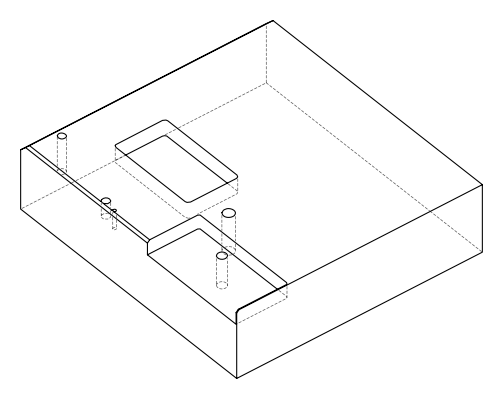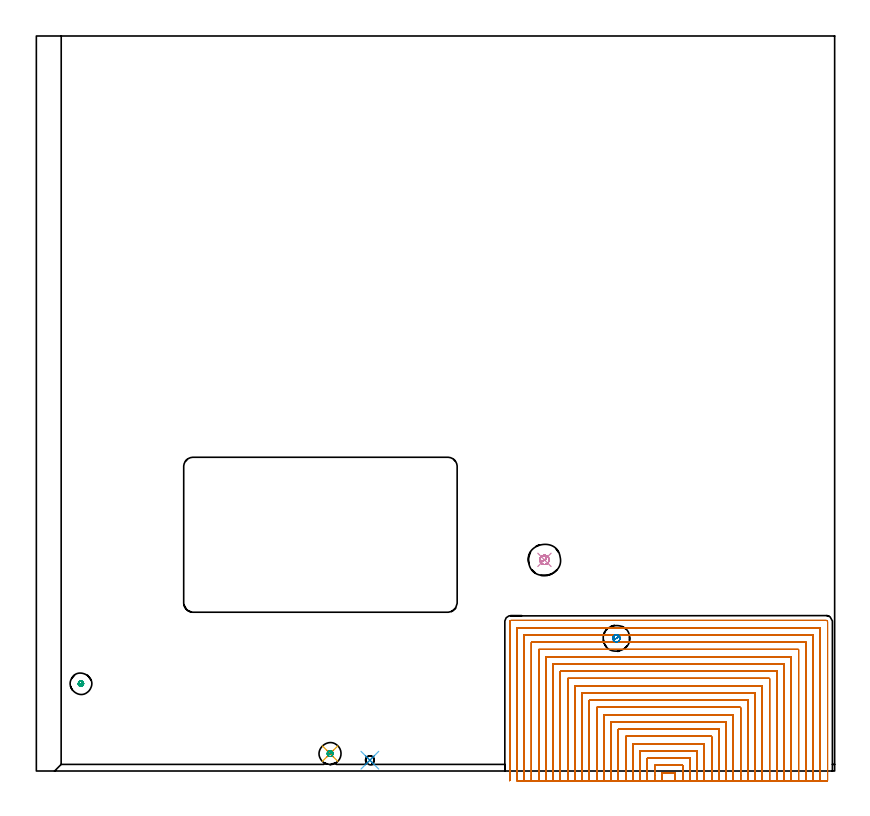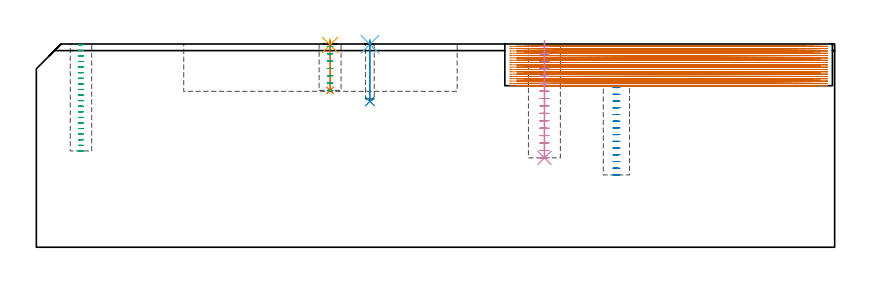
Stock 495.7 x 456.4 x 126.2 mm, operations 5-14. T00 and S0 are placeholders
(PLAN: 14 operations, 10 tool changes, 412.2 min)
(1 AREA_MILL | FG_CHAMFER_SURFACE | UGT0205_001 | 4.61 min | 2401 mm3)
(2 AREA_MILL_1 | FG_CHAMFER_SURFACE_1 | UGT0205_001 | 0.18 min | 48 mm3)
(3 AREA_MILL_2 | FG_CHAMFER_SURFACE_2 | UGT0205_001 | 22.13 min | 54079 mm3)
(4 MILL_RECTANGULAR_POCKET | POCKET_RECTANGULAR_STRAIGHT | NXT0201_010 | Follow Part, ap 2.5, ae 75% | 54.97 min | 479487 mm3)
(5 MILL_SLOT | SLOT_PARTIAL_RECTANGULAR | NXT0201_008 | Follow Part, ap 1.5, ae 75% | 324.76 min | 508170 mm3)
(6 MILL_BLIND_HOLE_FROM_SOLID_MATERIAL | STEP1POCKET | UGT0201_129 | Spiral | 1.24 min | 11540 mm3)
(7 MILL_BLIND_HOLE_FROM_SOLID_MATERIAL_1 | STEP1POCKET_2 | NXT0201_010 | Spiral | 1.3 min | 9199 mm3)
(8 MILL_BLIND_HOLE_FROM_SOLID_MATERIAL_2 | STEP1POCKET_3 | UGT0201_132 | Spiral | 1.91 min | 21738 mm3)
(9 SPOT_DRILL | STEP1POCKET_1 | NXT0321_9005460120000 | 0.03 min | 0 mm3)
(10 SPOT_DRILL_1 | STEP1POCKET_4 | NXT0321_9005460120000 | 0.03 min | 20 mm3)
(11 DRILL_BLIND_HOLE_INTO_CENTER | STEP1POCKET_1 | NXT0301_128 | 0.12 min | 3125 mm3)
(12 DRILL_BLIND_HOLE_INTO_CENTER_1 | STEP1POCKET_4 | UGT0301_178 | 0.15 min | 776 mm3)
(13 MILL_ROUGH_BLIND_HOLE_CONTOUR | STEP1POCKET_1 | NXT0201_010 | Spiral | 0.5 min | 1066 mm3)
(14 BORE_BLIND_HOLE | STEP1POCKET_3 | UGT0332_076 | 0.29 min | 0 mm3)
(TOOL UGT0205_001 | Chamfer Mill 20 x 3 x 45 deg. | D20 FL50 Z2)
(TOOL NXT0201_010 | ENDMILL 10mm [2P460-1000-NA 1630] | D10 FL30 Z6)
(TOOL NXT0201_008 | ENDMILL 6mm [2P460-0600-NA 1630] | D6 FL26 Z6)
(TOOL UGT0201_129 | Carbide End Mill 11.9 | D11.9 FL15 Z4)
(TOOL UGT0201_132 | Carbide End Mill 14.0 | D14 FL30 Z4)
(TOOL NXT0321_9005460120000 | NC Spot Drill, 142deg, 12mm, Carbide, Uncoated | D12 PA142 FL30 Z2)
(TOOL NXT0301_128 | Carbide Drill 12mm [861.1-1200-036A1-GP GC34] | D12 PA150 FL37.4 Z2)
(TOOL UGT0301_178 | Twist Drill 5.4 mm | D5.4 PA118 FL55 Z2)
(TOOL UGT0332_076 | 19.75 mm Rough Boring Bar | D19.75)
(OP 5 MILL_SLOT)
G17 G21 G94 G90
T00 M6
G54
G17 G0 G90 X396.804 Y-6. S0 M3
G43 Z136.2 H1
Z124.761
G94 G1 X396.8 Y-3. F250.
Y-2.871 F500.
Y-1.
X388.4
Y-2.849
Y-3.
X388.395 Y-6. F250.
X401.304
X401.3 Y-3.
Y-2.871 F500.
Y3.5
X383.9
Y-2.849
Y-3.
X383.895 Y-6. F250.
X405.805
X405.8 Y-3.
Y-2.871 F500.
Y8.
X379.4
Y-2.849
Y-3.
X379.395 Y-6. F250.
X410.305
X410.3 Y-3.
Y-2.871 F500.
Y12.5
X374.9
Y-2.849
Y-3.
X374.894 Y-6. F250.
X414.805
X414.8 Y-3.
Y-2.871 F500.
Y17.
X370.4
Y-2.849
Y-3.
X370.394 Y-6. F250.
X419.305
X419.3 Y-3.
Y-2.871 F500.
Y21.5
X365.9
Y-2.849
Y-3.
X365.894 Y-6. F250.
X423.806
X423.8 Y-3.
Y-2.871 F500.
Y26.
X361.4
Y-2.849
Y-3.
X361.393 Y-6. F250.
X428.306
X428.3 Y-3.
Y-2.871 F500.
Y30.5
X356.9
Y-2.849
Y-3.
X356.893 Y-6. F250.
X432.807
X432.8 Y-3.
Y-2.871 F500.
Y35.
X352.4
Y-2.849
Y-3.
X352.392 Y-6. F250.
X437.307
X437.3 Y-3.
Y-2.871 F500.
Y39.5
X347.9
Y-2.849
Y-3.
X347.891 Y-6. F250.
X441.808
X441.8 Y-3.
Y-2.871 F500.
Y44.
X343.4
Y-2.849
Y-3.
X343.391 Y-6. F250.
X446.309
X446.3 Y-3.
Y-2.871 F500.
Y48.5
X338.9
Y-2.849
Y-3.
X338.89 Y-6. F250.
X450.81
X450.8 Y-3.
Y-2.871 F500.
Y53.
X334.4
Y-2.849
Y-3.
X334.389 Y-6. F250.
X455.311
X455.3 Y-3.
Y-2.871 F500.
Y57.5
X329.9
Y-2.849
Y-3.
X329.887 Y-6. F250.
X459.813
X459.8 Y-3.
Y-2.871 F500.
Y62.
X325.4
Y-2.849
Y-3.
X325.385 Y-6. F250.
X464.315
X464.3 Y-3.
Y-2.871 F500.
Y66.5
X320.9
Y-2.849
Y-3.
X320.883 Y-6. F250.
X468.818
X468.8 Y-3.
Y-2.871 F500.
Y71.
X316.4
Y-2.849
X316.399 Y-3.
X316.379 Y-6. F250.
X473.322
X473.3 Y-3.
Y-2.871 F500.
Y75.5
X311.9
Y-2.849
X311.899 Y-3.
X311.874 Y-6. F250.
X477.829
X477.801 Y-3.
X477.8 Y-2.871 F500.
Y80.
X307.4
Y-2.849
X307.399 Y-3.
X307.366 Y-6. F250.
X482.344
X482.301 Y-3.
X482.3 Y-2.871 F500.
Y84.5
X302.9
Y-2.849
X302.899 Y-3.
X302.848 Y-6. F250.
X486.888 Y-5.999
X486.802 Y-3.
X486.8 Y-2.871 F500.
Y89.
X298.4
Y-2.849
X298.397 Y-3.
X298.297 Y-5.998 F250.
X491.3 Y-5.871
Y-2.871
Y92.8 F500.
G3 X490.6 Y93.5 R0.7
G1 X294.6
G3 X293.9 Y92.8 R0.7
G1 Y-2.849
Y-5.849 F250.
G0 X396.8 Y-6. Z123.322
G1 Y-3.
Y-1. F500.
X388.4
Y-3.
Y-6. F250.
X401.3
Y-3.
Y3.5 F500.
X383.9
Y-3.
Y-6. F250.
X405.8
Y-3.
Y8. F500.
X379.4
Y-3.
Y-6. F250.
X410.3
Y-3.
Y12.5 F500.
X374.9
Y-3.
Y-6. F250.
X414.8
Y-3.
Y17. F500.
X370.4
Y-3.
Y-6. F250.
X419.3
Y-3.
Y21.5 F500.
X365.9
Y-3.
Y-6. F250.
X423.8
Y-3.
Y26. F500.
X361.4
Y-3.
Y-6. F250.
X428.3
Y-3.
Y30.5 F500.
X356.9
Y-3.
Y-6. F250.
X432.8
Y-3.
Y35. F500.
X352.4
Y-3.
Y-6. F250.
X437.3
Y-3.
Y39.5 F500.
X347.9
Y-3.
Y-6. F250.
X441.8
Y-3.
Y44. F500.
X343.4
Y-3.
Y-6. F250.
X446.3
Y-3.
Y48.5 F500.
X338.9
Y-3.
Y-6. F250.
X450.8
Y-3.
Y53. F500.
X334.4
Y-3.
Y-6. F250.
X455.3
Y-3.
Y57.5 F500.
X329.9
Y-3.
Y-6. F250.
X459.8
Y-3.
Y62. F500.
X325.4
Y-3.
Y-6. F250.
X464.3
Y-3.
Y66.5 F500.
X320.9
Y-3.
Y-6. F250.
X468.8
Y-3.
Y71. F500.
X316.4
Y-3.
Y-6. F250.
X473.3
Y-3.
Y75.5 F500.
X311.9
Y-3.
Y-6. F250.
X477.8
Y-3.
Y80. F500.
X307.4
Y-3.
Y-6. F250.
X482.3
Y-3.
Y84.5 F500.
X302.9
Y-3.
Y-6. F250.
X486.8
Y-3.
Y89. F500.
X298.4
Y-3.
Y-6. F250.
X491.3
Y-3.
Y92.8 F500.
G3 X490.6 Y93.5 R0.7
G1 X294.6
G3 X293.9 Y92.8 R0.7
G1 Y-3.
Y-6. F250.
G0 X396.8 Z121.883
G1 Y-3.
Y-1. F500.
X388.4
Y-3.
Y-6. F250.
X401.3
Y-3.
Y3.5 F500.
X383.9
Y-3.
Y-6. F250.
X405.8
Y-3.
Y8. F500.
X379.4
Y-3.
Y-6. F250.
X410.3
Y-3.
Y12.5 F500.
X374.9
Y-3.
Y-6. F250.
X414.8
Y-3.
Y17. F500.
X370.4
Y-3.
Y-6. F250.
X419.3
Y-3.
Y21.5 F500.
X365.9
Y-3.
Y-6. F250.
X423.8
Y-3.
Y26. F500.
X361.4
Y-3.
Y-6. F250.
X428.3
Y-3.
Y30.5 F500.
X356.9
Y-3.
Y-6. F250.
X432.8
Y-3.
Y35. F500.
X352.4
Y-3.
Y-6. F250.
X437.3
Y-3.
Y39.5 F500.
X347.9
Y-3.
Y-6. F250.
X441.8
Y-3.
Y44. F500.
X343.4
Y-3.
Y-6. F250.
X446.3
Y-3.
Y48.5 F500.
X338.9
Y-3.
Y-6. F250.
X450.8
Y-3.
Y53. F500.
X334.4
Y-3.
Y-6. F250.
X455.3
Y-3.
Y57.5 F500.
X329.9
Y-3.
Y-6. F250.
X459.8
Y-3.
Y62. F500.
X325.4
Y-3.
Y-6. F250.
X464.3
Y-3.
Y66.5 F500.
X320.9
Y-3.
Y-6. F250.
X468.8
Y-3.
Y71. F500.
X316.4
Y-3.
Y-6. F250.
X473.3
Y-3.
Y75.5 F500.
X311.9
Y-3.
Y-6. F250.
X477.8
Y-3.
Y80. F500.
X307.4
Y-3.
Y-6. F250.
X482.3
Y-3.
Y84.5 F500.
X302.9
Y-3.
Y-6. F250.
X486.8
Y-3.
Y89. F500.
X298.4
Y-3.
Y-6. F250.
X491.3
Y-3.
Y92.8 F500.
G3 X490.6 Y93.5 R0.7
G1 X294.6
G3 X293.9 Y92.8 R0.7
G1 Y-3.
Y-6. F250.
G0 X396.8 Z120.444
G1 Y-3.
Y-1. F500.
X388.4
Y-3.
Y-6. F250.
X401.3
Y-3.
Y3.5 F500.
X383.9
Y-3.
Y-6. F250.
X405.8
Y-3.
Y8. F500.
X379.4
Y-3.
Y-6. F250.
X410.3
Y-3.
Y12.5 F500.
X374.9
Y-3.
Y-6. F250.
X414.8
Y-3.
Y17. F500.
X370.4
Y-3.
Y-6. F250.
X419.3
Y-3.
Y21.5 F500.
X365.9
Y-3.
Y-6. F250.
X423.8
Y-3.
Y26. F500.
X361.4
Y-3.
Y-6. F250.
X428.3
Y-3.
Y30.5 F500.
X356.9
Y-3.
Y-6. F250.
X432.8
Y-3.
Y35. F500.
X352.4
Y-3.
Y-6. F250.
X437.3
Y-3.
Y39.5 F500.
X347.9
Y-3.
Y-6. F250.
X441.8
Y-3.
Y44. F500.
X343.4
Y-3.
Y-6. F250.
X446.3
Y-3.
Y48.5 F500.
X338.9
Y-3.
Y-6. F250.
X450.8
Y-3.
Y53. F500.
X334.4
Y-3.
Y-6. F250.
X455.3
Y-3.
Y57.5 F500.
X329.9
Y-3.
Y-6. F250.
X459.8
Y-3.
Y62. F500.
X325.4
Y-3.
Y-6. F250.
X464.3
Y-3.
Y66.5 F500.
X320.9
Y-3.
Y-6. F250.
X468.8
Y-3.
Y71. F500.
X316.4
Y-3.
Y-6. F250.
X473.3
Y-3.
Y75.5 F500.
X311.9
Y-3.
Y-6. F250.
X477.8
Y-3.
Y80. F500.
X307.4
Y-3.
Y-6. F250.
X482.3
Y-3.
Y84.5 F500.
X302.9
Y-3.
Y-6. F250.
X486.8
Y-3.
Y89. F500.
X298.4
Y-3.
Y-6. F250.
X491.3
Y-3.
Y92.8 F500.
G3 X490.6 Y93.5 R0.7
G1 X294.6
G3 X293.9 Y92.8 R0.7
G1 Y-3.
Y-6. F250.
G0 X396.8 Z119.005
G1 Y-3.
Y-1. F500.
X388.4
Y-3.
Y-6. F250.
X401.3
Y-3.
Y3.5 F500.
X383.9
Y-3.
Y-6. F250.
X405.8
Y-3.
Y8. F500.
X379.4
Y-3.
Y-6. F250.
X410.3
Y-3.
Y12.5 F500.
X374.9
Y-3.
Y-6. F250.
X414.8
Y-3.
Y17. F500.
X370.4
Y-3.
Y-6. F250.
X419.3
Y-3.
Y21.5 F500.
X365.9
Y-3.
Y-6. F250.
X423.8
Y-3.
Y26. F500.
X361.4
Y-3.
Y-6. F250.
X428.3
Y-3.
Y30.5 F500.
X356.9
Y-3.
Y-6. F250.
X432.8
Y-3.
Y35. F500.
X352.4
Y-3.
Y-6. F250.
X437.3
Y-3.
Y39.5 F500.
X347.9
Y-3.
Y-6. F250.
X441.8
Y-3.
Y44. F500.
X343.4
Y-3.
Y-6. F250.
X446.3
Y-3.
Y48.5 F500.
X338.9
Y-3.
Y-6. F250.
X450.8
Y-3.
Y53. F500.
X334.4
Y-3.
Y-6. F250.
X455.3
Y-3.
Y57.5 F500.
X329.9
Y-3.
Y-6. F250.
X459.8
Y-3.
Y62. F500.
X325.4
Y-3.
Y-6. F250.
X464.3
Y-3.
Y66.5 F500.
X320.9
Y-3.
Y-6. F250.
X468.8
Y-3.
Y71. F500.
X316.4
Y-3.
Y-6. F250.
X473.3
Y-3.
Y75.5 F500.
X311.9
Y-3.
Y-6. F250.
X477.8
Y-3.
Y80. F500.
X307.4
Y-3.
Y-6. F250.
X482.3
Y-3.
Y84.5 F500.
X302.9
Y-3.
Y-6. F250.
X486.8
Y-3.
Y89. F500.
X298.4
Y-3.
Y-6. F250.
X491.3
Y-3.
Y92.8 F500.
G3 X490.6 Y93.5 R0.7
G1 X294.6
G3 X293.9 Y92.8 R0.7
G1 Y-3.
Y-6. F250.
G0 X396.8 Z117.567
G1 Y-3.
Y-1. F500.
X388.4
Y-3.
Y-6. F250.
X401.3
Y-3.
Y3.5 F500.
X383.9
Y-3.
Y-6. F250.
X405.8
Y-3.
Y8. F500.
X379.4
Y-3.
Y-6. F250.
X410.3
Y-3.
Y12.5 F500.
X374.9
Y-3.
Y-6. F250.
X414.8
Y-3.
Y17. F500.
X370.4
Y-3.
Y-6. F250.
X419.3
Y-3.
Y21.5 F500.
X365.9
Y-3.
Y-6. F250.
X423.8
Y-3.
Y26. F500.
X361.4
Y-3.
Y-6. F250.
X428.3
Y-3.
Y30.5 F500.
X356.9
Y-3.
Y-6. F250.
X432.8
Y-3.
Y35. F500.
X352.4
Y-3.
Y-6. F250.
X437.3
Y-3.
Y39.5 F500.
X347.9
Y-3.
Y-6. F250.
X441.8
Y-3.
Y44. F500.
X343.4
Y-3.
Y-6. F250.
X446.3
Y-3.
Y48.5 F500.
X338.9
Y-3.
Y-6. F250.
X450.8
Y-3.
Y53. F500.
X334.4
Y-3.
Y-6. F250.
X455.3
Y-3.
Y57.5 F500.
X329.9
Y-3.
Y-6. F250.
X459.8
Y-3.
Y62. F500.
X325.4
Y-3.
Y-6. F250.
X464.3
Y-3.
Y66.5 F500.
X320.9
Y-3.
Y-6. F250.
X468.8
Y-3.
Y71. F500.
X316.4
Y-3.
Y-6. F250.
X473.3
Y-3.
Y75.5 F500.
X311.9
Y-3.
Y-6. F250.
X477.8
Y-3.
Y80. F500.
X307.4
Y-3.
Y-6. F250.
X482.3
Y-3.
Y84.5 F500.
X302.9
Y-3.
Y-6. F250.
X486.8
Y-3.
Y89. F500.
X298.4
Y-3.
Y-6. F250.
X491.3
Y-3.
Y92.8 F500.
G3 X490.6 Y93.5 R0.7
G1 X294.6
G3 X293.9 Y92.8 R0.7
G1 Y-3.
Y-6. F250.
G0 X396.8 Z116.128
G1 Y-3.
Y-1. F500.
X388.4
Y-3.
Y-6. F250.
X401.3
Y-3.
Y3.5 F500.
X383.9
Y-3.
Y-6. F250.
X405.8
Y-3.
Y8. F500.
X379.4
Y-3.
Y-6. F250.
X410.3
Y-3.
Y12.5 F500.
X374.9
Y-3.
Y-6. F250.
X414.8
Y-3.
Y17. F500.
X370.4
Y-3.
Y-6. F250.
X419.3
Y-3.
Y21.5 F500.
X365.9
Y-3.
Y-6. F250.
X423.8
Y-3.
Y26. F500.
X361.4
Y-3.
Y-6. F250.
X428.3
Y-3.
Y30.5 F500.
X356.9
Y-3.
Y-6. F250.
X432.8
Y-3.
Y35. F500.
X352.4
Y-3.
Y-6. F250.
X437.3
Y-3.
Y39.5 F500.
X347.9
Y-3.
Y-6. F250.
X441.8
Y-3.
Y44. F500.
X343.4
Y-3.
Y-6. F250.
X446.3
Y-3.
Y48.5 F500.
X338.9
Y-3.
Y-6. F250.
X450.8
Y-3.
Y53. F500.
X334.4
Y-3.
Y-6. F250.
X455.3
Y-3.
Y57.5 F500.
X329.9
Y-3.
Y-6. F250.
X459.8
Y-3.
Y62. F500.
X325.4
Y-3.
Y-6. F250.
X464.3
Y-3.
Y66.5 F500.
X320.9
Y-3.
Y-6. F250.
X468.8
Y-3.
Y71. F500.
X316.4
Y-3.
Y-6. F250.
X473.3
Y-3.
Y75.5 F500.
X311.9
Y-3.
Y-6. F250.
X477.8
Y-3.
Y80. F500.
X307.4
Y-3.
Y-6. F250.
X482.3
Y-3.
Y84.5 F500.
X302.9
Y-3.
Y-6. F250.
X486.8
Y-3.
Y89. F500.
X298.4
Y-3.
Y-6. F250.
X491.3
Y-3.
Y92.8 F500.
G3 X490.6 Y93.5 R0.7
G1 X294.6
G3 X293.9 Y92.8 R0.7
G1 Y-3.
Y-6. F250.
G0 X396.8 Z114.689
G1 Y-3.
Y-1. F500.
X388.4
Y-3.
Y-6. F250.
X401.3
Y-3.
Y3.5 F500.
X383.9
Y-3.
Y-6. F250.
X405.8
Y-3.
Y8. F500.
X379.4
Y-3.
Y-6. F250.
X410.3
Y-3.
Y12.5 F500.
X374.9
Y-3.
Y-6. F250.
X414.8
Y-3.
Y17. F500.
X370.4
Y-3.
Y-6. F250.
X419.3
Y-3.
Y21.5 F500.
X365.9
Y-3.
Y-6. F250.
X423.8
Y-3.
Y26. F500.
X361.4
Y-3.
Y-6. F250.
X428.3
Y-3.
Y30.5 F500.
X356.9
Y-3.
Y-6. F250.
X432.8
Y-3.
Y35. F500.
X352.4
Y-3.
Y-6. F250.
X437.3
Y-3.
Y39.5 F500.
X347.9
Y-3.
Y-6. F250.
X441.8
Y-3.
Y44. F500.
X343.4
Y-3.
Y-6. F250.
X446.3
Y-3.
Y48.5 F500.
X338.9
Y-3.
Y-6. F250.
X450.8
Y-3.
Y53. F500.
X334.4
Y-3.
Y-6. F250.
X455.3
Y-3.
Y57.5 F500.
X329.9
Y-3.
Y-6. F250.
X459.8
Y-3.
Y62. F500.
X325.4
Y-3.
Y-6. F250.
X464.3
Y-3.
Y66.5 F500.
X320.9
Y-3.
Y-6. F250.
X468.8
Y-3.
Y71. F500.
X316.4
Y-3.
Y-6. F250.
X473.3
Y-3.
Y75.5 F500.
X311.9
Y-3.
Y-6. F250.
X477.8
Y-3.
Y80. F500.
X307.4
Y-3.
Y-6. F250.
X482.3
Y-3.
Y84.5 F500.
X302.9
Y-3.
Y-6. F250.
X486.8
Y-3.
Y89. F500.
X298.4
Y-3.
Y-6. F250.
X491.3
Y-3.
Y92.8 F500.
G3 X490.6 Y93.5 R0.7
G1 X294.6
G3 X293.9 Y92.8 R0.7
G1 Y-3.
Y-6. F250.
G0 X396.8 Z113.25
G1 Y-3.
Y-1. F500.
X388.4
Y-3.
Y-6. F250.
X401.3
Y-3.
Y3.5 F500.
X383.9
Y-3.
Y-6. F250.
X405.8
Y-3.
Y8. F500.
X379.4
Y-3.
Y-6. F250.
X410.3
Y-3.
Y12.5 F500.
X374.9
Y-3.
Y-6. F250.
X414.8
Y-3.
Y17. F500.
X370.4
Y-3.
Y-6. F250.
X419.3
Y-3.
Y21.5 F500.
X365.9
Y-3.
Y-6. F250.
X423.8
Y-3.
Y26. F500.
X361.4
Y-3.
Y-6. F250.
X428.3
Y-3.
Y30.5 F500.
X356.9
Y-3.
Y-6. F250.
X432.8
Y-3.
Y35. F500.
X352.4
Y-3.
Y-6. F250.
X437.3
Y-3.
Y39.5 F500.
X347.9
Y-3.
Y-6. F250.
X441.8
Y-3.
Y44. F500.
X343.4
Y-3.
Y-6. F250.
X446.3
Y-3.
Y48.5 F500.
X338.9
Y-3.
Y-6. F250.
X450.8
Y-3.
Y53. F500.
X334.4
Y-3.
Y-6. F250.
X455.3
Y-3.
Y57.5 F500.
X329.9
Y-3.
Y-6. F250.
X459.8
Y-3.
Y62. F500.
X325.4
Y-3.
Y-6. F250.
X464.3
Y-3.
Y66.5 F500.
X320.9
Y-3.
Y-6. F250.
X468.8
Y-3.
Y71. F500.
X316.4
Y-3.
Y-6. F250.
X473.3
Y-3.
Y75.5 F500.
X311.9
Y-3.
Y-6. F250.
X477.8
Y-3.
Y80. F500.
X307.4
Y-3.
Y-6. F250.
X482.3
Y-3.
Y84.5 F500.
X302.9
Y-3.
Y-6. F250.
X486.8
Y-3.
Y89. F500.
X298.4
Y-3.
Y-6. F250.
X491.3
Y-3.
Y92.8 F500.
G3 X490.6 Y93.5 R0.7
G1 X294.6
G3 X293.9 Y92.8 R0.7
G1 Y-3.
Y-6. F250.
G0 X396.8 Z111.811
G1 Y-3.
Y-1. F500.
X388.4
Y-3.
Y-6. F250.
X401.3
Y-3.
Y3.5 F500.
X383.9
Y-3.
Y-6. F250.
X405.8
Y-3.
Y8. F500.
X379.4
Y-3.
Y-6. F250.
X410.3
Y-3.
Y12.5 F500.
X374.9
Y-3.
Y-6. F250.
X414.8
Y-3.
Y17. F500.
X370.4
Y-3.
Y-6. F250.
X419.3
Y-3.
Y21.5 F500.
X365.9
Y-3.
Y-6. F250.
X423.8
Y-3.
Y26. F500.
X361.4
Y-3.
Y-6. F250.
X428.3
Y-3.
Y30.5 F500.
X356.9
Y-3.
Y-6. F250.
X432.8
Y-3.
Y35. F500.
X352.4
Y-3.
Y-6. F250.
X437.3
Y-3.
Y39.5 F500.
X347.9
Y-3.
Y-6. F250.
X441.8
Y-3.
Y44. F500.
X343.4
Y-3.
Y-6. F250.
X446.3
Y-3.
Y48.5 F500.
X338.9
Y-3.
Y-6. F250.
X450.8
Y-3.
Y53. F500.
X334.4
Y-3.
Y-6. F250.
X455.3
Y-3.
Y57.5 F500.
X329.9
Y-3.
Y-6. F250.
X459.8
Y-3.
Y62. F500.
X325.4
Y-3.
Y-6. F250.
X464.3
Y-3.
Y66.5 F500.
X320.9
Y-3.
Y-6. F250.
X468.8
Y-3.
Y71. F500.
X316.4
Y-3.
Y-6. F250.
X473.3
Y-3.
Y75.5 F500.
X311.9
Y-3.
Y-6. F250.
X477.8
Y-3.
Y80. F500.
X307.4
Y-3.
Y-6. F250.
X482.3
Y-3.
Y84.5 F500.
X302.9
Y-3.
Y-6. F250.
X486.8
Y-3.
Y89. F500.
X298.4
Y-3.
Y-6. F250.
X491.3
Y-3.
Y92.8 F500.
G3 X490.6 Y93.5 R0.7
G1 X294.6
G3 X293.9 Y92.8 R0.7
G1 Y-3.
Y-6. F250.
G0 X396.8 Z110.372
G1 Y-3.
Y-1. F500.
X388.4
Y-3.
Y-6. F250.
X401.3
Y-3.
Y3.5 F500.
X383.9
Y-3.
Y-6. F250.
X405.8
Y-3.
Y8. F500.
X379.4
Y-3.
Y-6. F250.
X410.3
Y-3.
Y12.5 F500.
X374.9
Y-3.
Y-6. F250.
X414.8
Y-3.
Y17. F500.
X370.4
Y-3.
Y-6. F250.
X419.3
Y-3.
Y21.5 F500.
X365.9
Y-3.
Y-6. F250.
X423.8
Y-3.
Y26. F500.
X361.4
Y-3.
Y-6. F250.
X428.3
Y-3.
Y30.5 F500.
X356.9
Y-3.
Y-6. F250.
X432.8
Y-3.
Y35. F500.
X352.4
Y-3.
Y-6. F250.
X437.3
Y-3.
Y39.5 F500.
X347.9
Y-3.
Y-6. F250.
X441.8
Y-3.
Y44. F500.
X343.4
Y-3.
Y-6. F250.
X446.3
Y-3.
Y48.5 F500.
X338.9
Y-3.
Y-6. F250.
X450.8
Y-3.
Y53. F500.
X334.4
Y-3.
Y-6. F250.
X455.3
Y-3.
Y57.5 F500.
X329.9
Y-3.
Y-6. F250.
X459.8
Y-3.
Y62. F500.
X325.4
Y-3.
Y-6. F250.
X464.3
Y-3.
Y66.5 F500.
X320.9
Y-3.
Y-6. F250.
X468.8
Y-3.
Y71. F500.
X316.4
Y-3.
Y-6. F250.
X473.3
Y-3.
Y75.5 F500.
X311.9
Y-3.
Y-6. F250.
X477.8
Y-3.
Y80. F500.
X307.4
Y-3.
Y-6. F250.
X482.3
Y-3.
Y84.5 F500.
X302.9
Y-3.
Y-6. F250.
X486.8
Y-3.
Y89. F500.
X298.4
Y-3.
Y-6. F250.
X491.3
Y-3.
Y92.8 F500.
G3 X490.6 Y93.5 R0.7
G1 X294.6
G3 X293.9 Y92.8 R0.7
G1 Y-3.
Y-6. F250.
G0 X396.8 Z108.933
G1 Y-3.
Y-1. F500.
X388.4
Y-3.
Y-6. F250.
X401.3
Y-3.
Y3.5 F500.
X383.9
Y-3.
Y-6. F250.
X405.8
Y-3.
Y8. F500.
X379.4
Y-3.
Y-6. F250.
X410.3
Y-3.
Y12.5 F500.
X374.9
Y-3.
Y-6. F250.
X414.8
Y-3.
Y17. F500.
X370.4
Y-3.
Y-6. F250.
X419.3
Y-3.
Y21.5 F500.
X365.9
Y-3.
Y-6. F250.
X423.8
Y-3.
Y26. F500.
X361.4
Y-3.
Y-6. F250.
X428.3
Y-3.
Y30.5 F500.
X356.9
Y-3.
Y-6. F250.
X432.8
Y-3.
Y35. F500.
X352.4
Y-3.
Y-6. F250.
X437.3
Y-3.
Y39.5 F500.
X347.9
Y-3.
Y-6. F250.
X441.8
Y-3.
Y44. F500.
X343.4
Y-3.
Y-6. F250.
X446.3
Y-3.
Y48.5 F500.
X338.9
Y-3.
Y-6. F250.
X450.8
Y-3.
Y53. F500.
X334.4
Y-3.
Y-6. F250.
X455.3
Y-3.
Y57.5 F500.
X329.9
Y-3.
Y-6. F250.
X459.8
Y-3.
Y62. F500.
X325.4
Y-3.
Y-6. F250.
X464.3
Y-3.
Y66.5 F500.
X320.9
Y-3.
Y-6. F250.
X468.8
Y-3.
Y71. F500.
X316.4
Y-3.
Y-6. F250.
X473.3
Y-3.
Y75.5 F500.
X311.9
Y-3.
Y-6. F250.
X477.8
Y-3.
Y80. F500.
X307.4
Y-3.
Y-6. F250.
X482.3
Y-3.
Y84.5 F500.
X302.9
Y-3.
Y-6. F250.
X486.8
Y-3.
Y89. F500.
X298.4
Y-3.
Y-6. F250.
X491.3
Y-3.
Y92.8 F500.
G3 X490.6 Y93.5 R0.7
G1 X294.6
G3 X293.9 Y92.8 R0.7
G1 Y-3.
Y-6. F250.
G0 X396.8 Z107.494
G1 Y-3.
Y-1. F500.
X388.4
Y-3.
Y-6. F250.
X401.3
Y-3.
Y3.5 F500.
X383.9
Y-3.
Y-6. F250.
X405.8
Y-3.
Y8. F500.
X379.4
Y-3.
Y-6. F250.
X410.3
Y-3.
Y12.5 F500.
X374.9
Y-3.
Y-6. F250.
X414.8
Y-3.
Y17. F500.
X370.4
Y-3.
Y-6. F250.
X419.3
Y-3.
Y21.5 F500.
X365.9
Y-3.
Y-6. F250.
X423.8
Y-3.
Y26. F500.
X361.4
Y-3.
Y-6. F250.
X428.3
Y-3.
Y30.5 F500.
X356.9
Y-3.
Y-6. F250.
X432.8
Y-3.
Y35. F500.
X352.4
Y-3.
Y-6. F250.
X437.3
Y-3.
Y39.5 F500.
X347.9
Y-3.
Y-6. F250.
X441.8
Y-3.
Y44. F500.
X343.4
Y-3.
Y-6. F250.
X446.3
Y-3.
Y48.5 F500.
X338.9
Y-3.
Y-6. F250.
X450.8
Y-3.
Y53. F500.
X334.4
Y-3.
Y-6. F250.
X455.3
Y-3.
Y57.5 F500.
X329.9
Y-3.
Y-6. F250.
X459.8
Y-3.
Y62. F500.
X325.4
Y-3.
Y-6. F250.
X464.3
Y-3.
Y66.5 F500.
X320.9
Y-3.
Y-6. F250.
X468.8
Y-3.
Y71. F500.
X316.4
Y-3.
Y-6. F250.
X473.3
Y-3.
Y75.5 F500.
X311.9
Y-3.
Y-6. F250.
X477.8
Y-3.
Y80. F500.
X307.4
Y-3.
Y-6. F250.
X482.3
Y-3.
Y84.5 F500.
X302.9
Y-3.
Y-6. F250.
X486.8
Y-3.
Y89. F500.
X298.4
Y-3.
Y-6. F250.
X491.3
Y-3.
Y92.8 F500.
G3 X490.6 Y93.5 R0.7
G1 X294.6
G3 X293.9 Y92.8 R0.7
G1 Y-3.
Y-6. F250.
G0 X396.8 Z106.056
G1 Y-3.
Y-1. F500.
X388.4
Y-3.
Y-6. F250.
X401.3
Y-3.
Y3.5 F500.
X383.9
Y-3.
Y-6. F250.
X405.8
Y-3.
Y8. F500.
X379.4
Y-3.
Y-6. F250.
X410.3
Y-3.
Y12.5 F500.
X374.9
Y-3.
Y-6. F250.
X414.8
Y-3.
Y17. F500.
X370.4
Y-3.
Y-6. F250.
X419.3
Y-3.
Y21.5 F500.
X365.9
Y-3.
Y-6. F250.
X423.8
Y-3.
Y26. F500.
X361.4
Y-3.
Y-6. F250.
X428.3
Y-3.
Y30.5 F500.
X356.9
Y-3.
Y-6. F250.
X432.8
Y-3.
Y35. F500.
X352.4
Y-3.
Y-6. F250.
X437.3
Y-3.
Y39.5 F500.
X347.9
Y-3.
Y-6. F250.
X441.8
Y-3.
Y44. F500.
X343.4
Y-3.
Y-6. F250.
X446.3
Y-3.
Y48.5 F500.
X338.9
Y-3.
Y-6. F250.
X450.8
Y-3.
Y53. F500.
X334.4
Y-3.
Y-6. F250.
X455.3
Y-3.
Y57.5 F500.
X329.9
Y-3.
Y-6. F250.
X459.8
Y-3.
Y62. F500.
X325.4
Y-3.
Y-6. F250.
X464.3
Y-3.
Y66.5 F500.
X320.9
Y-3.
Y-6. F250.
X468.8
Y-3.
Y71. F500.
X316.4
Y-3.
Y-6. F250.
X473.3
Y-3.
Y75.5 F500.
X311.9
Y-3.
Y-6. F250.
X477.8
Y-3.
Y80. F500.
X307.4
Y-3.
Y-6. F250.
X482.3
Y-3.
Y84.5 F500.
X302.9
Y-3.
Y-6. F250.
X486.8
Y-3.
Y89. F500.
X298.4
Y-3.
Y-6. F250.
X491.3
Y-3.
Y92.8 F500.
G3 X490.6 Y93.5 R0.7
G1 X294.6
G3 X293.9 Y92.8 R0.7
G1 Y-3.
Y-6. F250.
G0 X396.8 Z104.617
G1 Y-3.
Y-1. F500.
X388.4
Y-3.
Y-6. F250.
X401.3
Y-3.
Y3.5 F500.
X383.9
Y-3.
Y-6. F250.
X405.8
Y-3.
Y8. F500.
X379.4
Y-3.
Y-6. F250.
X410.3
Y-3.
Y12.5 F500.
X374.9
Y-3.
Y-6. F250.
X414.8
Y-3.
Y17. F500.
X370.4
Y-3.
Y-6. F250.
X419.3
Y-3.
Y21.5 F500.
X365.9
Y-3.
Y-6. F250.
X423.8
Y-3.
Y26. F500.
X361.4
Y-3.
Y-6. F250.
X428.3
Y-3.
Y30.5 F500.
X356.9
Y-3.
Y-6. F250.
X432.8
Y-3.
Y35. F500.
X352.4
Y-3.
Y-6. F250.
X437.3
Y-3.
Y39.5 F500.
X347.9
Y-3.
Y-6. F250.
X441.8
Y-3.
Y44. F500.
X343.4
Y-3.
Y-6. F250.
X446.3
Y-3.
Y48.5 F500.
X338.9
Y-3.
Y-6. F250.
X450.8
Y-3.
Y53. F500.
X334.4
Y-3.
Y-6. F250.
X455.3
Y-3.
Y57.5 F500.
X329.9
Y-3.
Y-6. F250.
X459.8
Y-3.
Y62. F500.
X325.4
Y-3.
Y-6. F250.
X464.3
Y-3.
Y66.5 F500.
X320.9
Y-3.
Y-6. F250.
X468.8
Y-3.
Y71. F500.
X316.4
Y-3.
Y-6. F250.
X473.3
Y-3.
Y75.5 F500.
X311.9
Y-3.
Y-6. F250.
X477.8
Y-3.
Y80. F500.
X307.4
Y-3.
Y-6. F250.
X482.3
Y-3.
Y84.5 F500.
X302.9
Y-3.
Y-6. F250.
X486.8
Y-3.
Y89. F500.
X298.4
Y-3.
Y-6. F250.
X491.3
Y-3.
Y92.8 F500.
G3 X490.6 Y93.5 R0.7
G1 X294.6
G3 X293.9 Y92.8 R0.7
G1 Y-3.
Y-6. F250.
G0 X396.8 Z103.178
G1 Y-3.
Y-1. F500.
X388.4
Y-3.
Y-6. F250.
X401.3
Y-3.
Y3.5 F500.
X383.9
Y-3.
Y-6. F250.
X405.8
Y-3.
Y8. F500.
X379.4
Y-3.
Y-6. F250.
X410.3
Y-3.
Y12.5 F500.
X374.9
Y-3.
Y-6. F250.
X414.8
Y-3.
Y17. F500.
X370.4
Y-3.
Y-6. F250.
X419.3
Y-3.
Y21.5 F500.
X365.9
Y-3.
Y-6. F250.
X423.8
Y-3.
Y26. F500.
X361.4
Y-3.
Y-6. F250.
X428.3
Y-3.
Y30.5 F500.
X356.9
Y-3.
Y-6. F250.
X432.8
Y-3.
Y35. F500.
X352.4
Y-3.
Y-6. F250.
X437.3
Y-3.
Y39.5 F500.
X347.9
Y-3.
Y-6. F250.
X441.8
Y-3.
Y44. F500.
X343.4
Y-3.
Y-6. F250.
X446.3
Y-3.
Y48.5 F500.
X338.9
Y-3.
Y-6. F250.
X450.8
Y-3.
Y53. F500.
X334.4
Y-3.
Y-6. F250.
X455.3
Y-3.
Y57.5 F500.
X329.9
Y-3.
Y-6. F250.
X459.8
Y-3.
Y62. F500.
X325.4
Y-3.
Y-6. F250.
X464.3
Y-3.
Y66.5 F500.
X320.9
Y-3.
Y-6. F250.
X468.8
Y-3.
Y71. F500.
X316.4
Y-3.
Y-6. F250.
X473.3
Y-3.
Y75.5 F500.
X311.9
Y-3.
Y-6. F250.
X477.8
Y-3.
Y80. F500.
X307.4
Y-3.
Y-6. F250.
X482.3
Y-3.
Y84.5 F500.
X302.9
Y-3.
Y-6. F250.
X486.8
Y-3.
Y89. F500.
X298.4
Y-3.
Y-6. F250.
X491.3
Y-3.
Y92.8 F500.
G3 X490.6 Y93.5 R0.7
G1 X294.6
G3 X293.9 Y92.8 R0.7
G1 Y-3.
Y-6. F250.
G0 X396.8 Z101.739
G1 Y-3.
Y-1. F500.
X388.4
Y-3.
Y-6. F250.
X401.3
Y-3.
Y3.5 F500.
X383.9
Y-3.
Y-6. F250.
X405.8
Y-3.
Y8. F500.
X379.4
Y-3.
Y-6. F250.
X410.3
Y-3.
Y12.5 F500.
X374.9
Y-3.
Y-6. F250.
X414.8
Y-3.
Y17. F500.
X370.4
Y-3.
Y-6. F250.
X419.3
Y-3.
Y21.5 F500.
X365.9
Y-3.
Y-6. F250.
X423.8
Y-3.
Y26. F500.
X361.4
Y-3.
Y-6. F250.
X428.3
Y-3.
Y30.5 F500.
X356.9
Y-3.
Y-6. F250.
X432.8
Y-3.
Y35. F500.
X352.4
Y-3.
Y-6. F250.
X437.3
Y-3.
Y39.5 F500.
X347.9
Y-3.
Y-6. F250.
X441.8
Y-3.
Y44. F500.
X343.4
Y-3.
Y-6. F250.
X446.3
Y-3.
Y48.5 F500.
X338.9
Y-3.
Y-6. F250.
X450.8
Y-3.
Y53. F500.
X334.4
Y-3.
Y-6. F250.
X455.3
Y-3.
Y57.5 F500.
X329.9
Y-3.
Y-6. F250.
X459.8
Y-3.
Y62. F500.
X325.4
Y-3.
Y-6. F250.
X464.3
Y-3.
Y66.5 F500.
X320.9
Y-3.
Y-6. F250.
X468.8
Y-3.
Y71. F500.
X316.4
Y-3.
Y-6. F250.
X473.3
Y-3.
Y75.5 F500.
X311.9
Y-3.
Y-6. F250.
X477.8
Y-3.
Y80. F500.
X307.4
Y-3.
Y-6. F250.
X482.3
Y-3.
Y84.5 F500.
X302.9
Y-3.
Y-6. F250.
X486.8
Y-3.
Y89. F500.
X298.4
Y-3.
Y-6. F250.
X491.3
Y-3.
Y92.8 F500.
G3 X490.6 Y93.5 R0.7
G1 X294.6
G3 X293.9 Y92.8 R0.7
G1 Y-3.
Y-6. F250.
G0 X396.8 Z100.3
G1 Y-3.
Y-1. F500.
X388.4
Y-3.
Y-6. F250.
X401.3
Y-3.
Y3.5 F500.
X383.9
Y-3.
Y-6. F250.
X405.8
Y-3.
Y8. F500.
X379.4
Y-3.
Y-6. F250.
X410.3
Y-3.
Y12.5 F500.
X374.9
Y-3.
Y-6. F250.
X414.8
Y-3.
Y17. F500.
X370.4
Y-3.
Y-6. F250.
X419.3
Y-3.
Y21.5 F500.
X365.9
Y-3.
Y-6. F250.
X423.8
Y-3.
Y26. F500.
X361.4
Y-3.
Y-6. F250.
X428.3
Y-3.
Y30.5 F500.
X356.9
Y-3.
Y-6. F250.
X432.8
Y-3.
Y35. F500.
X352.4
Y-3.
Y-6. F250.
X437.3
Y-3.
Y39.5 F500.
X347.9
Y-3.
Y-6. F250.
X441.8
Y-3.
Y44. F500.
X343.4
Y-3.
Y-6. F250.
X446.3
Y-3.
Y48.5 F500.
X338.9
Y-3.
Y-6. F250.
X450.8
Y-3.
Y53. F500.
X334.4
Y-3.
Y-6. F250.
X455.3
Y-3.
Y57.5 F500.
X329.9
Y-3.
Y-6. F250.
X459.8
Y-3.
Y62. F500.
X325.4
Y-3.
Y-6. F250.
X464.3
Y-3.
Y66.5 F500.
X320.9
Y-3.
Y-6. F250.
X468.8
Y-3.
Y71. F500.
X316.4
Y-3.
Y-6. F250.
X473.3
Y-3.
Y75.5 F500.
X311.9
Y-3.
Y-6. F250.
X477.8
Y-3.
Y80. F500.
X307.4
Y-3.
Y-6. F250.
X482.3
Y-3.
Y84.5 F500.
X302.9
Y-3.
Y-6. F250.
X486.8
Y-3.
Y89. F500.
X298.4
Y-3.
Y-6. F250.
X491.3
Y-3.
Y92.8 F500.
G3 X490.6 Y93.5 R0.7
G1 X294.6
G3 X293.9 Y92.8 R0.7
G1 Y-3.
Y-6. F250.
G0 Z136.2
M5
M2
(OP 6 MILL_BLIND_HOLE_FROM_SOLID_MATERIAL)
G17 G21 G94 G90
T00 M6
G54
G17 G0 G90 X360.2 Y82.4 S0 M3
G43 Z136.2 H0
Z99.129
G94 G3 X360.865 Y83.935 R0.912 F250.
X358.697 Y84.006 R1.535
X358.594 Y80.897 R2.2
X358.697 Y84.006 R-2.2
X358.645 Y82.451 R1.1
X360.2 Y82.4 R1.1
G0 Z94.957
G3 X360.865 Y83.935 R0.912
X358.697 Y84.006 R1.535
X358.594 Y80.897 R2.2
X358.697 Y84.006 R-2.2
X358.645 Y82.451 R1.1
X360.2 Y82.4 R1.1
G0 Z90.786
G3 X360.865 Y83.935 R0.912
X358.697 Y84.006 R1.535
X358.594 Y80.897 R2.2
X358.697 Y84.006 R-2.2
X358.645 Y82.451 R1.1
X360.2 Y82.4 R1.1
G0 Z86.614
G3 X360.865 Y83.935 R0.912
X358.697 Y84.006 R1.535
X358.594 Y80.897 R2.2
X358.697 Y84.006 R-2.2
X358.645 Y82.451 R1.1
X360.2 Y82.4 R1.1
G0 Z82.443
G3 X360.865 Y83.935 R0.912
X358.697 Y84.006 R1.535
X358.594 Y80.897 R2.2
X358.697 Y84.006 R-2.2
X358.645 Y82.451 R1.1
X360.2 Y82.4 R1.1
G0 Z78.271
G3 X360.865 Y83.935 R0.912
X358.697 Y84.006 R1.535
X358.594 Y80.897 R2.2
X358.697 Y84.006 R-2.2
X358.645 Y82.451 R1.1
X360.2 Y82.4 R1.1
G0 Z74.1
G3 X360.865 Y83.935 R0.912
X358.697 Y84.006 R1.535
X358.594 Y80.897 R2.2
X358.697 Y84.006 R-2.2
X358.645 Y82.451 R1.1
X360.2 Y82.4 R1.1
G0 Z69.929
G3 X360.865 Y83.935 R0.912
X358.697 Y84.006 R1.535
X358.594 Y80.897 R2.2
X358.697 Y84.006 R-2.2
X358.645 Y82.451 R1.1
X360.2 Y82.4 R1.1
G0 Z65.757
G3 X360.865 Y83.935 R0.912
X358.697 Y84.006 R1.535
X358.594 Y80.897 R2.2
X358.697 Y84.006 R-2.2
X358.645 Y82.451 R1.1
X360.2 Y82.4 R1.1
G0 Z61.586
G3 X360.865 Y83.935 R0.912
X358.697 Y84.006 R1.535
X358.594 Y80.897 R2.2
X358.697 Y84.006 R-2.2
X358.645 Y82.451 R1.1
X360.2 Y82.4 R1.1
G0 Z57.414
G3 X360.865 Y83.935 R0.912
X358.697 Y84.006 R1.535
X358.594 Y80.897 R2.2
X358.697 Y84.006 R-2.2
X358.645 Y82.451 R1.1
X360.2 Y82.4 R1.1
G0 Z53.243
G3 X360.865 Y83.935 R0.912
X358.697 Y84.006 R1.535
X358.594 Y80.897 R2.2
X358.697 Y84.006 R-2.2
X358.645 Y82.451 R1.1
X360.2 Y82.4 R1.1
G0 Z49.071
G3 X360.865 Y83.935 R0.912
X358.697 Y84.006 R1.535
X358.594 Y80.897 R2.2
X358.697 Y84.006 R-2.2
X358.645 Y82.451 R1.1
X360.2 Y82.4 R1.1
G0 Z44.9
G3 X360.865 Y83.935 R0.912
X358.697 Y84.006 R1.535
X358.594 Y80.897 R2.2
X358.697 Y84.006 R-2.2
X358.645 Y82.451 R1.1
X360.2 Y82.4 R1.1
G0 Z136.2
M5
M2
(OP 7 MILL_BLIND_HOLE_FROM_SOLID_MATERIAL_1)
G17 G21 G94 G90
T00 M6
G54
G17 G0 G90 X27.7 Y54.2 S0 M3
G43 Z136.2 H1
Z125.73
G94 G3 X28.313 Y55.237 R0.7 F250.
X26.905 Y55.646 R1.037
X26.254 Y53.405 R1.65
X26.905 Y55.646 R-1.65
X26.58 Y54.526 R0.825
X27.7 Y54.2 R0.825
G0 Z122.26
G3 X28.313 Y55.237 R0.7
X26.905 Y55.646 R1.037
X26.254 Y53.405 R1.65
X26.905 Y55.646 R-1.65
X26.58 Y54.526 R0.825
X27.7 Y54.2 R0.825
G0 Z118.79
G3 X28.313 Y55.237 R0.7
X26.905 Y55.646 R1.037
X26.254 Y53.405 R1.65
X26.905 Y55.646 R-1.65
X26.58 Y54.526 R0.825
X27.7 Y54.2 R0.825
G0 Z115.32
G3 X28.313 Y55.237 R0.7
X26.905 Y55.646 R1.037
X26.254 Y53.405 R1.65
X26.905 Y55.646 R-1.65
X26.58 Y54.526 R0.825
X27.7 Y54.2 R0.825
G0 Z111.85
G3 X28.313 Y55.237 R0.7
X26.905 Y55.646 R1.037
X26.254 Y53.405 R1.65
X26.905 Y55.646 R-1.65
X26.58 Y54.526 R0.825
X27.7 Y54.2 R0.825
G0 Z108.38
G3 X28.313 Y55.237 R0.7
X26.905 Y55.646 R1.037
X26.254 Y53.405 R1.65
X26.905 Y55.646 R-1.65
X26.58 Y54.526 R0.825
X27.7 Y54.2 R0.825
G0 Z104.91
G3 X28.313 Y55.237 R0.7
X26.905 Y55.646 R1.037
X26.254 Y53.405 R1.65
X26.905 Y55.646 R-1.65
X26.58 Y54.526 R0.825
X27.7 Y54.2 R0.825
G0 Z101.44
G3 X28.313 Y55.237 R0.7
X26.905 Y55.646 R1.037
X26.254 Y53.405 R1.65
X26.905 Y55.646 R-1.65
X26.58 Y54.526 R0.825
X27.7 Y54.2 R0.825
G0 Z97.97
G3 X28.313 Y55.237 R0.7
X26.905 Y55.646 R1.037
X26.254 Y53.405 R1.65
X26.905 Y55.646 R-1.65
X26.58 Y54.526 R0.825
X27.7 Y54.2 R0.825
G0 Z94.5
G3 X28.313 Y55.237 R0.7
X26.905 Y55.646 R1.037
X26.254 Y53.405 R1.65
X26.905 Y55.646 R-1.65
X26.58 Y54.526 R0.825
X27.7 Y54.2 R0.825
G0 Z91.03
G3 X28.313 Y55.237 R0.7
X26.905 Y55.646 R1.037
X26.254 Y53.405 R1.65
X26.905 Y55.646 R-1.65
X26.58 Y54.526 R0.825
X27.7 Y54.2 R0.825
G0 Z87.56
G3 X28.313 Y55.237 R0.7
X26.905 Y55.646 R1.037
X26.254 Y53.405 R1.65
X26.905 Y55.646 R-1.65
X26.58 Y54.526 R0.825
X27.7 Y54.2 R0.825
G0 Z84.09
G3 X28.313 Y55.237 R0.7
X26.905 Y55.646 R1.037
X26.254 Y53.405 R1.65
X26.905 Y55.646 R-1.65
X26.58 Y54.526 R0.825
X27.7 Y54.2 R0.825
G0 Z80.62
G3 X28.313 Y55.237 R0.7
X26.905 Y55.646 R1.037
X26.254 Y53.405 R1.65
X26.905 Y55.646 R-1.65
X26.58 Y54.526 R0.825
X27.7 Y54.2 R0.825
G0 Z77.15
G3 X28.313 Y55.237 R0.7
X26.905 Y55.646 R1.037
X26.254 Y53.405 R1.65
X26.905 Y55.646 R-1.65
X26.58 Y54.526 R0.825
X27.7 Y54.2 R0.825
G0 Z73.68
G3 X28.313 Y55.237 R0.7
X26.905 Y55.646 R1.037
X26.254 Y53.405 R1.65
X26.905 Y55.646 R-1.65
X26.58 Y54.526 R0.825
X27.7 Y54.2 R0.825
G0 Z70.21
G3 X28.313 Y55.237 R0.7
X26.905 Y55.646 R1.037
X26.254 Y53.405 R1.65
X26.905 Y55.646 R-1.65
X26.58 Y54.526 R0.825
X27.7 Y54.2 R0.825
G0 Z66.74
G3 X28.313 Y55.237 R0.7
X26.905 Y55.646 R1.037
X26.254 Y53.405 R1.65
X26.905 Y55.646 R-1.65
X26.58 Y54.526 R0.825
X27.7 Y54.2 R0.825
G0 Z63.27
G3 X28.313 Y55.237 R0.7
X26.905 Y55.646 R1.037
X26.254 Y53.405 R1.65
X26.905 Y55.646 R-1.65
X26.58 Y54.526 R0.825
X27.7 Y54.2 R0.825
G0 Z59.8
G3 X28.313 Y55.237 R0.7
X26.905 Y55.646 R1.037
X26.254 Y53.405 R1.65
X26.905 Y55.646 R-1.65
X26.58 Y54.526 R0.825
X27.7 Y54.2 R0.825
G0 Z136.2
M5
M2
(OP 8 MILL_BLIND_HOLE_FROM_SOLID_MATERIAL_2)
G17 G21 G94 G90
T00 M6
G54
G17 G0 G90 X315.5 Y131.1 S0 M3
G43 Z136.2 H0
Z124.594
G94 G3 X316.127 Y133.373 R1.223 F250.
X313.01 Y132.587 R2.273
X314.013 Y128.61 R2.9
X313.01 Y132.587 R-2.9
X313.512 Y130.599 R1.45
X315.5 Y131.1 R1.45
G0 Z119.988
G3 X316.127 Y133.373 R1.223
X313.01 Y132.587 R2.273
X314.013 Y128.61 R2.9
X313.01 Y132.587 R-2.9
X313.512 Y130.599 R1.45
X315.5 Y131.1 R1.45
G0 Z115.381
G3 X316.127 Y133.373 R1.223
X313.01 Y132.587 R2.273
X314.013 Y128.61 R2.9
X313.01 Y132.587 R-2.9
X313.512 Y130.599 R1.45
X315.5 Y131.1 R1.45
G0 Z110.775
G3 X316.127 Y133.373 R1.223
X313.01 Y132.587 R2.273
X314.013 Y128.61 R2.9
X313.01 Y132.587 R-2.9
X313.512 Y130.599 R1.45
X315.5 Y131.1 R1.45
G0 Z106.169
G3 X316.127 Y133.373 R1.223
X313.01 Y132.587 R2.273
X314.013 Y128.61 R2.9
X313.01 Y132.587 R-2.9
X313.512 Y130.599 R1.45
X315.5 Y131.1 R1.45
G0 Z101.563
G3 X316.127 Y133.373 R1.223
X313.01 Y132.587 R2.273
X314.013 Y128.61 R2.9
X313.01 Y132.587 R-2.9
X313.512 Y130.599 R1.45
X315.5 Y131.1 R1.45
G0 Z96.956
G3 X316.127 Y133.373 R1.223
X313.01 Y132.587 R2.273
X314.013 Y128.61 R2.9
X313.01 Y132.587 R-2.9
X313.512 Y130.599 R1.45
X315.5 Y131.1 R1.45
G0 Z92.35
G3 X316.127 Y133.373 R1.223
X313.01 Y132.587 R2.273
X314.013 Y128.61 R2.9
X313.01 Y132.587 R-2.9
X313.512 Y130.599 R1.45
X315.5 Y131.1 R1.45
G0 Z87.744
G3 X316.127 Y133.373 R1.223
X313.01 Y132.587 R2.273
X314.013 Y128.61 R2.9
X313.01 Y132.587 R-2.9
X313.512 Y130.599 R1.45
X315.5 Y131.1 R1.45
G0 Z83.138
G3 X316.127 Y133.373 R1.223
X313.01 Y132.587 R2.273
X314.013 Y128.61 R2.9
X313.01 Y132.587 R-2.9
X313.512 Y130.599 R1.45
X315.5 Y131.1 R1.45
G0 Z78.531
G3 X316.127 Y133.373 R1.223
X313.01 Y132.587 R2.273
X314.013 Y128.61 R2.9
X313.01 Y132.587 R-2.9
X313.512 Y130.599 R1.45
X315.5 Y131.1 R1.45
G0 Z73.925
G3 X316.127 Y133.373 R1.223
X313.01 Y132.587 R2.273
X314.013 Y128.61 R2.9
X313.01 Y132.587 R-2.9
X313.512 Y130.599 R1.45
X315.5 Y131.1 R1.45
G0 Z69.319
G3 X316.127 Y133.373 R1.223
X313.01 Y132.587 R2.273
X314.013 Y128.61 R2.9
X313.01 Y132.587 R-2.9
X313.512 Y130.599 R1.45
X315.5 Y131.1 R1.45
G0 Z64.713
G3 X316.127 Y133.373 R1.223
X313.01 Y132.587 R2.273
X314.013 Y128.61 R2.9
X313.01 Y132.587 R-2.9
X313.512 Y130.599 R1.45
X315.5 Y131.1 R1.45
G0 Z60.106
G3 X316.127 Y133.373 R1.223
X313.01 Y132.587 R2.273
X314.013 Y128.61 R2.9
X313.01 Y132.587 R-2.9
X313.512 Y130.599 R1.45
X315.5 Y131.1 R1.45
G0 Z55.5
G3 X316.127 Y133.373 R1.223
X313.01 Y132.587 R2.273
X314.013 Y128.61 R2.9
X313.01 Y132.587 R-2.9
X313.512 Y130.599 R1.45
X315.5 Y131.1 R1.45
G0 Z136.2
M5
M2
(OP 9 SPOT_DRILL)
G17 G21 G94 G90
T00 M6
G54
G17 G0 G90 X182.4 Y10.8 S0 M3
G43 Z136.2 H0
G94 G81 G98 Z125.615 F250. R129.2
G80
M5
M2
(OP 10 SPOT_DRILL_1)
G17 G21 G94 G90
T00 M6
G54
G17 G0 G90 X207.1 Y6.7 S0 M3
G43 Z136.2 H0
G94 G81 G98 Z125.968 F250. R129.2
G80
M5
M2
(OP 11 DRILL_BLIND_HOLE_INTO_CENTER)
G17 G21 G94 G90
T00 M6
G54
G17 G0 G90 X182.4 Y10.8 S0 M3
G43 Z136.2 H1
G94 G81 G98 Z97.4 F250. R128.2
G80
M5
M2
(OP 12 DRILL_BLIND_HOLE_INTO_CENTER_1)
G17 G21 G94 G90
T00 M6
G54
G17 G0 G90 X207.1 Y6.7 S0 M3
G43 Z136.2 H0
G94 G81 G98 Z90.6 F250. R128.2
G80
M5
M2
(OP 13 MILL_ROUGH_BLIND_HOLE_CONTOUR)
G17 G21 G94 G90
T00 M6
G54
G17 G0 G90 X182.4 Y10.8 S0 M3
G43 Z136.2 H1
Z124.657
G94 G3 X182.976 Y12.024 R0.748 F250.
X181.253 Y12.187 R1.224
X181.013 Y9.653 R1.8
X181.253 Y12.187 R-1.8
X181.133 Y10.92 R0.9
X182.4 Y10.8 R0.9
G0 Z120.114
G3 X182.976 Y12.024 R0.748
X181.253 Y12.187 R1.224
X181.013 Y9.653 R1.8
X181.253 Y12.187 R-1.8
X181.133 Y10.92 R0.9
X182.4 Y10.8 R0.9
G0 Z115.571
G3 X182.976 Y12.024 R0.748
X181.253 Y12.187 R1.224
X181.013 Y9.653 R1.8
X181.253 Y12.187 R-1.8
X181.133 Y10.92 R0.9
X182.4 Y10.8 R0.9
G0 Z111.029
G3 X182.976 Y12.024 R0.748
X181.253 Y12.187 R1.224
X181.013 Y9.653 R1.8
X181.253 Y12.187 R-1.8
X181.133 Y10.92 R0.9
X182.4 Y10.8 R0.9
G0 Z106.486
G3 X182.976 Y12.024 R0.748
X181.253 Y12.187 R1.224
X181.013 Y9.653 R1.8
X181.253 Y12.187 R-1.8
X181.133 Y10.92 R0.9
X182.4 Y10.8 R0.9
G0 Z101.943
G3 X182.976 Y12.024 R0.748
X181.253 Y12.187 R1.224
X181.013 Y9.653 R1.8
X181.253 Y12.187 R-1.8
X181.133 Y10.92 R0.9
X182.4 Y10.8 R0.9
G0 Z97.4
G3 X182.976 Y12.024 R0.748
X181.253 Y12.187 R1.224
X181.013 Y9.653 R1.8
X181.253 Y12.187 R-1.8
X181.133 Y10.92 R0.9
X182.4 Y10.8 R0.9
G0 Z136.2
M5
M2
(OP 14 BORE_BLIND_HOLE)
G17 G21 G94 G90
T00 M6
G54
G17 G0 G90 X315.5 Y131.1 S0 M3
G43 Z136.2 H0
G94 G85 G98 Z55.5 F250. R128.2
G80
M5
M2
